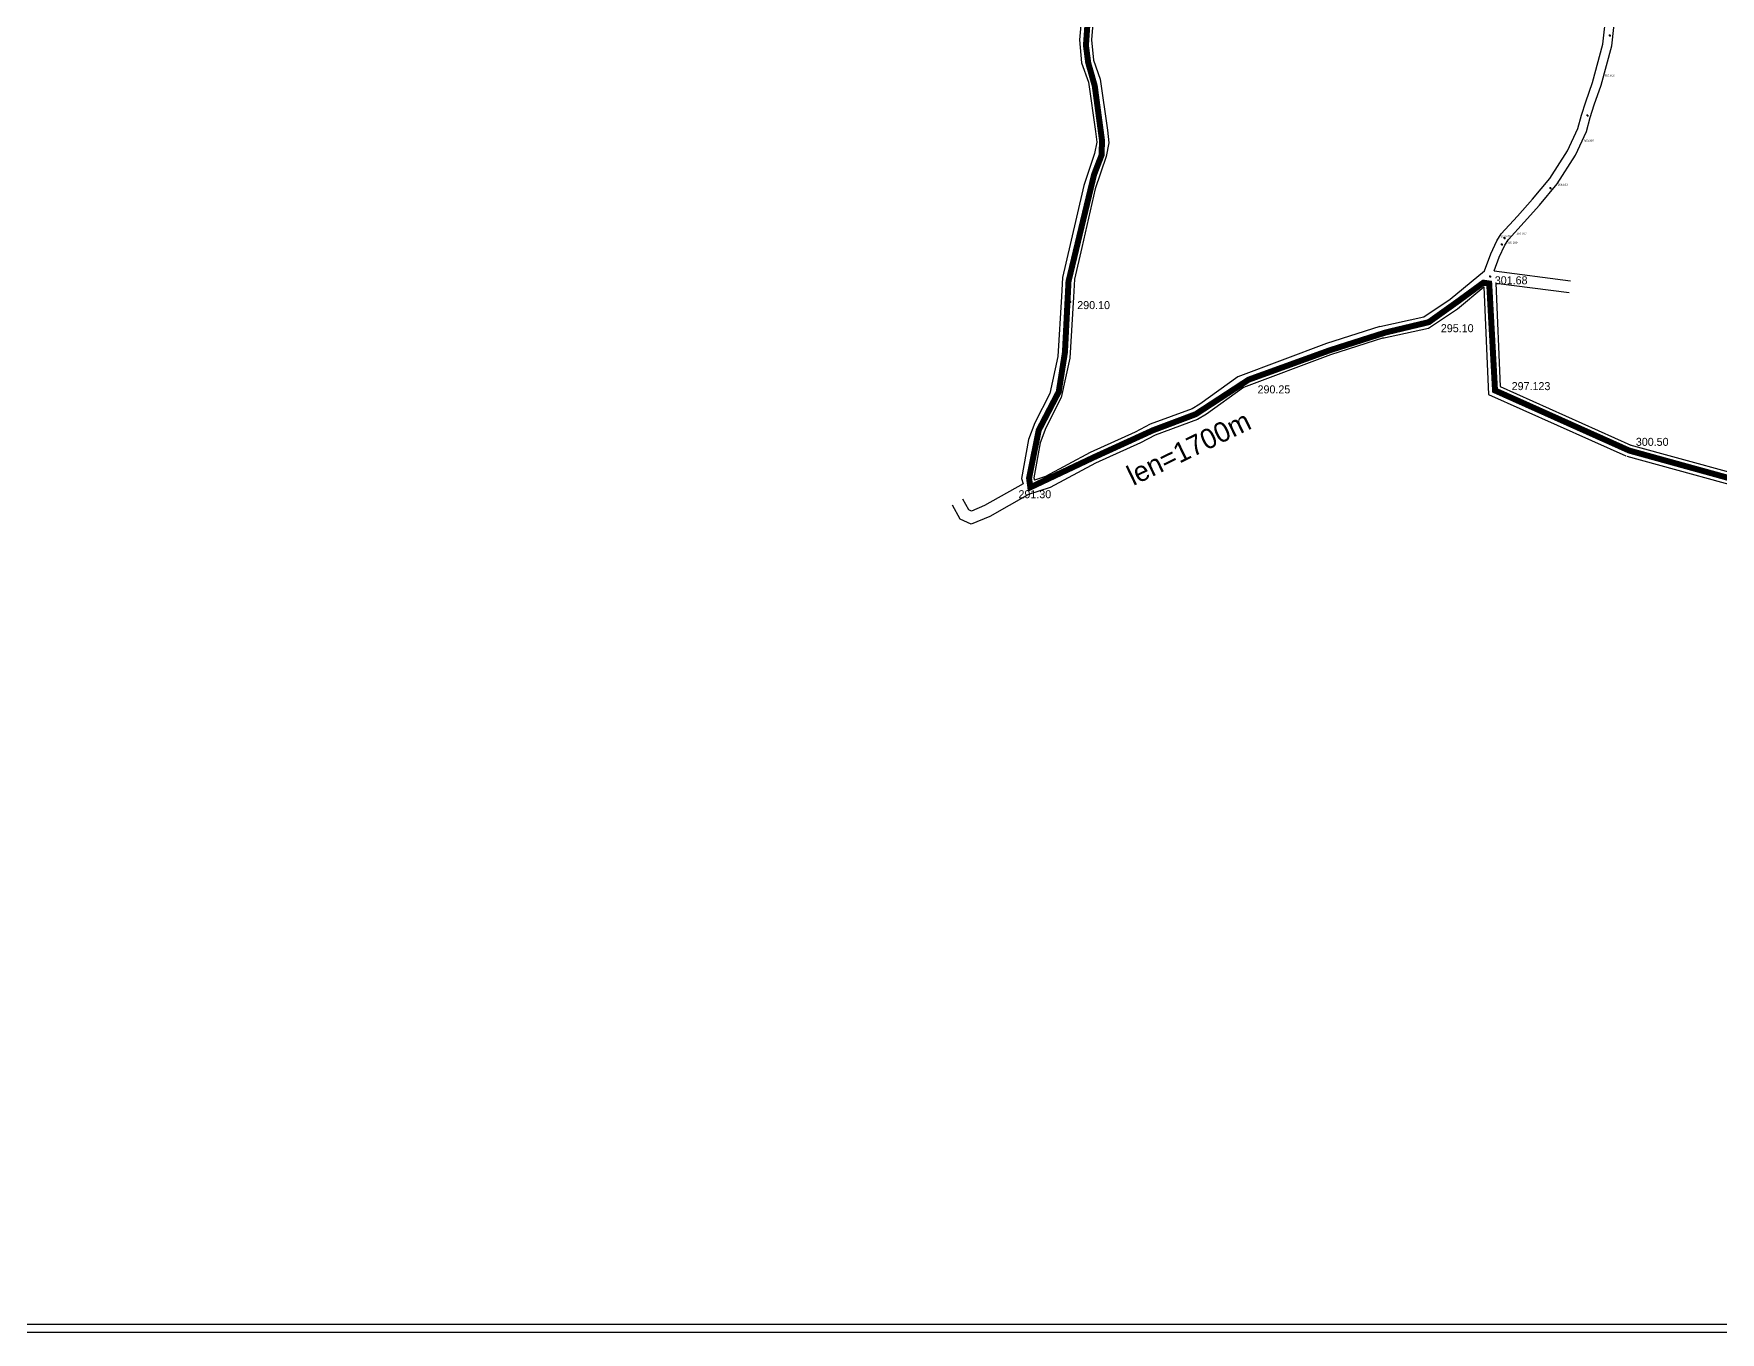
# Model space of a CAD drawing. Header units: metres. Extents: x 154318 to 157191, y 173056 to 174910.
# Drawn here: x 155234 to 156077, y 173056 to 173705 of the extents above; entities that cross this region are included whole.
import ezdxf
from ezdxf.enums import TextEntityAlignment as Align

# ---------------------------------------------------------------- set-up
doc = ezdxf.new("R2010")
doc.units = ezdxf.units.M
doc.header["$MEASUREMENT"] = 0
doc.linetypes.add('DASHED', pattern=[19.05, 12.7, -6.35])
doc.layers.add('CCCCCC', color=7, linetype='Continuous')

msp = doc.modelspace()

# ---------------------------------------------------------------- linework, layer by layer
at = {"color": 0}
for points in [[(156385.85772, 174910.19392), (154317.97076, 174910.19392), (154317.97076, 173056.17182), (156385.85772, 173056.17182)], [(156381.85772, 174906.19392), (154321.97076, 174906.19392), (154321.97076, 173060.17182), (156381.85772, 173060.17182)]]:
    msp.add_lwpolyline(points, close=True, dxfattribs=at)
at = {"layer": 'CCCCCC', "color": 0, "elevation": 314.03782}
for points in [[(155757.79855, 173715.10742), (155756.75743, 173702.23353), (155757.73505, 173690.85434), (155761.23842, 173681.22059), (155764.75197, 173656.44549), (155765.3319, 173651.1314), (155764.22752, 173645.49859), (155758.81404, 173629.46766), (155752.08602, 173599.91979), (155748.21576, 173583.51537), (155747.7283, 173573.96924), (155745.95018, 173543.99297), (155741.83421, 173525.48986), (155734.37544, 173510.77135), (155731.29794, 173502.47017), (155727.68895, 173483.00727), (155728.50688, 173480.33787)], [(155764.10607, 173718.66776), (155762.77824, 173702.2486), (155763.64508, 173692.15885), (155767.09108, 173682.68285), (155770.70608, 173657.19238), (155771.39563, 173650.87383), (155770.03908, 173643.95485), (155764.59645, 173627.83757), (155757.93108, 173598.56485), (155754.18024, 173582.6666), (155753.71924, 173573.6386), (155751.91124, 173543.1586), (155747.52724, 173523.4506), (155739.88224, 173508.3646), (155737.10324, 173500.8686), (155733.85648, 173483.35914), (155734.20422, 173482.22426)]]:
    msp.add_lwpolyline(points, dxfattribs=at)
at = {"layer": 'CCCCCC', "color": 1, "linetype": 'DASHED', "const_width": 3}
msp.add_lwpolyline([(155761.21475, 173717.77124), (155759.92744, 173699.572), (155761.04481, 173690.9355), (155764.33242, 173679.26652), (155767.93874, 173652.11506), (155767.78508, 173644.77211), (155763.99284, 173634.94685), (155751.21991, 173581.5273), (155749.43098, 173546.06599), (155746.34256, 173526.36472), (155736.33555, 173507.16368), (155731.49993, 173483.21334), (155732.12976, 173478.59095), (155764.09529, 173493.71812), (155793.53772, 173507.16368), (155814.77725, 173515.14767), (155841.24509, 173532.42558), (155881.72274, 173547.08528), (155909.65512, 173555.99604), (155931.2494, 173561.15469), (155946.10341, 173571.76426), (155958.56712, 173580.89608), (155961.47721, 173580.481), (155964.37972, 173527.0246), (156031.45042, 173496.96674), (156107.1945, 173476.05624)], dxfattribs=at)
at = {"layer": 'CCCCCC', "color": 0}
for points in [[(155906.86379, 173559.06543), (155928.76258, 173563.77511), (155941.9931, 173572.58678), (155959.1515, 173586.87421), (155962.32835, 173595.35531), (155965.26016, 173601.90038), (155967.5107, 173605.26593), (155975.61931, 173614.14018), (155983.18668, 173622.62924), (155991.74285, 173632.95765), (156000.59302, 173646.84262), (156005.80809, 173658.02916), (156007.58291, 173664.69526), (156009.74429, 173671.24283), (156013.1595, 173680.91521), (156018.24826, 173700.21516), (156020.14542, 173716.43505)], [(155963.93456, 173586.81473), (155966.49288, 173593.64457), (155969.21182, 173599.71443), (155971.06227, 173602.48167), (155978.96002, 173611.12514), (155986.60004, 173619.6957), (155995.38697, 173630.30267), (156004.54665, 173644.67324), (156010.05444, 173656.48766), (156011.89747, 173663.40996), (156014.00297, 173669.78825), (156017.46394, 173679.59023), (156022.68077, 173699.37594), (156024.63333, 173716.06935)], [(155963.93456, 173586.81473), (156002.16594, 173581.88445)], [(155964.75236, 173580.65958), (155966.91962, 173528.97972)], [(155964.75236, 173580.65958), (156001.39854, 173575.93372)], [(155908.12534, 173553.19955), (155931.1392, 173558.14905), (155945.58597, 173567.77075), (155958.82529, 173578.79484)], [(155958.82529, 173578.79484), (155961.08038, 173525.02028)], [(155906.86379, 173559.06543), (155880.22596, 173550.44442), (155835.90324, 173533.7606), (155816.80508, 173520.13285), (155813.06908, 173517.86085), (155792.02024, 173510.1356), (155784.57124, 173506.1786), (155762.06908, 173496.07185), (155739.76496, 173484.00771), (155734.20422, 173482.22426)], [(155908.71127, 173553.35694), (155882.20765, 173544.77937), (155838.7504, 173528.42133), (155820.11087, 173515.12084), (155815.68621, 173512.43004), (155794.47267, 173504.64435), (155787.21066, 173500.78668), (155764.72911, 173490.68918), (155742.1287, 173478.46478), (155731.16564, 173474.94869), (155711.85122, 173464.04055), (155702.62403, 173460.25139), (155697.07614, 173462.61261), (155693.20117, 173469.72587)], [(155966.91962, 173528.97972), (156032.22599, 173499.73805)], [(155961.08038, 173525.02028), (156029.77401, 173494.26195)], [(156031.79358, 173499.89313), (156108.61761, 173478.82043), (156112.0896, 173477.01083)], [(156030.20642, 173494.10687), (156103.004, 173474.13861)], [(155728.50688, 173480.33787), (155709.22619, 173469.44878), (155702.66542, 173466.75459), (155701.3465, 173467.31593), (155698.47009, 173472.59613)]]:
    msp.add_lwpolyline(points, dxfattribs=at)
at = {"layer": 'CCCCCC', "color": 0, "flags": 128}
for points in [[(156021.82073, 173704.44308), (156021.32073, 173704.44308)], [(156021.82073, 173704.44308), (156021.82073, 173704.94308)], [(156021.82073, 173704.44308), (156022.32073, 173704.44308)], [(156021.82073, 173704.44308), (156021.82073, 173703.94308)], [(156010.60908, 173664.4961), (156010.10908, 173664.4961)], [(156010.60908, 173664.4961), (156010.60908, 173664.9961)], [(156010.60908, 173664.4961), (156011.10908, 173664.4961)], [(156010.60908, 173664.4961), (156010.60908, 173663.9961)], [(155992.10512, 173628.12276), (155991.60512, 173628.12276)], [(155992.10512, 173628.12276), (155992.10512, 173628.62276)], [(155992.10512, 173628.12276), (155992.60512, 173628.12276)], [(155992.10512, 173628.12276), (155992.10512, 173627.62276)], [(155967.84167, 173599.97411), (155967.34167, 173599.97411)], [(155967.84167, 173599.97411), (155967.84167, 173600.47411)], [(155967.84167, 173599.97411), (155968.34167, 173599.97411)], [(155967.84167, 173599.97411), (155967.84167, 173599.47411)], [(155969.181, 173603.217), (155968.681, 173603.217)], [(155969.181, 173603.217), (155969.181, 173603.717)], [(155969.181, 173603.217), (155969.681, 173603.217)], [(155969.181, 173603.217), (155969.181, 173602.717)], [(155961.92473, 173584.00286), (155961.42473, 173584.00286)], [(155961.92473, 173584.00286), (155961.92473, 173584.50286)], [(155961.92473, 173584.00286), (155962.42473, 173584.00286)], [(155961.92473, 173584.00286), (155961.92473, 173583.50286)], [(155752.09047, 173571.385), (155751.59047, 173571.385)], [(155752.09047, 173571.385), (155752.09047, 173571.885)], [(155752.09047, 173571.385), (155752.59047, 173571.385)], [(155752.09047, 173571.385), (155752.09047, 173570.885)], [(155931.06139, 173561.4525), (155930.56139, 173561.4525)], [(155931.06139, 173561.4525), (155931.06139, 173561.9525)], [(155931.06139, 173561.4525), (155931.56139, 173561.4525)], [(155931.06139, 173561.4525), (155931.06139, 173560.9525)], [(155840.88635, 173532.13802), (155840.38635, 173532.13802)], [(155840.88635, 173532.13802), (155840.88635, 173532.63802)], [(155840.88635, 173532.13802), (155841.38635, 173532.13802)], [(155840.88635, 173532.13802), (155840.88635, 173531.63802)], [(155964.75325, 173527.92661), (155964.25325, 173527.92661)], [(155964.75325, 173527.92661), (155964.75325, 173528.42661)], [(155964.75325, 173527.92661), (155965.25325, 173527.92661)], [(155964.75325, 173527.92661), (155964.75325, 173527.42661)], [(156030.92664, 173497.93097), (156030.42664, 173497.93097)], [(156030.92664, 173497.93097), (156030.92664, 173498.43097)], [(156030.92664, 173497.93097), (156031.42664, 173497.93097)], [(156030.92664, 173497.93097), (156030.92664, 173497.43097)], [(155731.65719, 173478.97635), (155731.15719, 173478.97635)], [(155731.65719, 173478.97635), (155731.65719, 173479.47635)], [(155731.65719, 173478.97635), (155732.15719, 173478.97635)], [(155731.65719, 173478.97635), (155731.65719, 173478.47635)]]:
    msp.add_lwpolyline(points, dxfattribs=at)
at = {"layer": 'CCCCCC', "color": 0}
for centre in [(156021.82073, 173704.44308), (156010.60908, 173664.4961), (155992.10512, 173628.12276), (155967.84167, 173599.97411), (155969.181, 173603.217), (155961.92473, 173584.00286), (155752.09047, 173571.385), (155931.06139, 173561.4525), (155840.88635, 173532.13802), (155964.75325, 173527.92661), (156030.92664, 173497.93097), (155731.65719, 173478.97635)]:
    msp.add_circle(centre, 0.23, dxfattribs=at)

# ---------------------------------------------------------------- texts
for s, height, p in [('310.616', 1, (156019.14253, 173685.09027)), ('308.307', 1, (156008.81415, 173652.3563)), ('306.582', 1, (155995.76551, 173630.4292)), ('303.970', 1, (155975.18749, 173605.96933)), ('303.478', 1, (155967.29721, 173604.59667)), ('303.299', 1, (155970.54847, 173601.46551)), ('301.68', 4, (155964.2597, 173584.09754)), ('290.10', 4, (155755.58822, 173571.69419, 310.19982)), ('295.10', 4, (155937.31283, 173560.14129)), ('290.25', 4, (155845.69602, 173529.55864)), ('297.123', 4, (155972.70164, 173531.1905)), ('300.50', 4, (156034.7546, 173503.33167)), ('291.30', 4, (155726.21525, 173477.13963, 311.74654))]:
    msp.add_text(s, height=height, dxfattribs=at).set_placement(p, align=Align.TOP_LEFT)
at = {"layer": 'CCCCCC', "color": 1, "insert": (155775.85294, 173486.5844), "char_height": 10, "width": 245, "attachment_point": 1, "rotation": 25.87933251}
msp.add_mtext(' len=1700m', dxfattribs=at)

doc.saveas('drawing.dxf')
